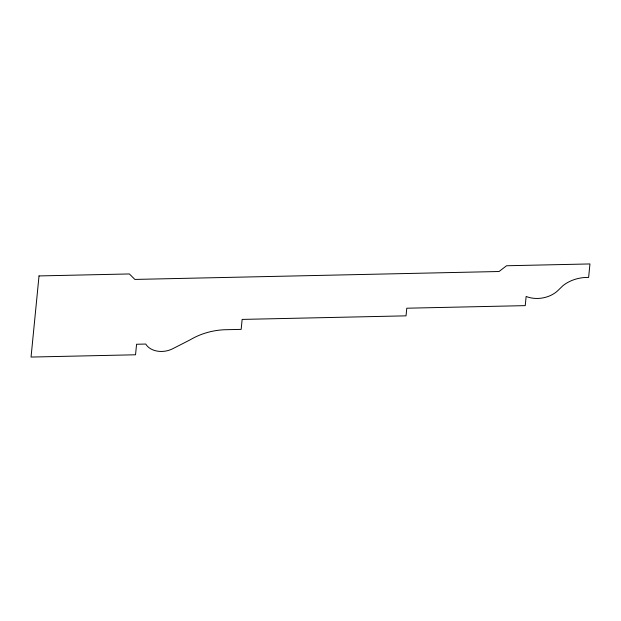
<?xml version="1.0" encoding="UTF-8"?>
<svg xmlns="http://www.w3.org/2000/svg" width="621" height="621" viewBox="0 0 621 621"><rect width="100%" height="100%" fill="white"/><g stroke="black" fill="none" stroke-linecap="round" stroke-linejoin="round"><path stroke-width="0.93" d="M39.022 275.926L31.05 357.059L135.533 354.785L136.573 344.251L145.756 344.05A19.041 13.996 -9.6 0 0 173.22 348.482L190.29 339.765A55.797 41.009 -9.6 0 1 224.608 329.735L241.165 329.378L242.143 319.411L406.041 315.848L406.786 308.21L525.242 305.633L526.142 296.45A24.421 17.947 -9.6 0 0 557.899 290.566L562.905 285.714A31.019 22.798 -9.6 0 1 584.633 277.509L588.623 277.424L589.95 263.941L506.55 265.757L499.051 271.509L134.889 279.427L129.37 273.954L39.022 275.926"/></g></svg>
